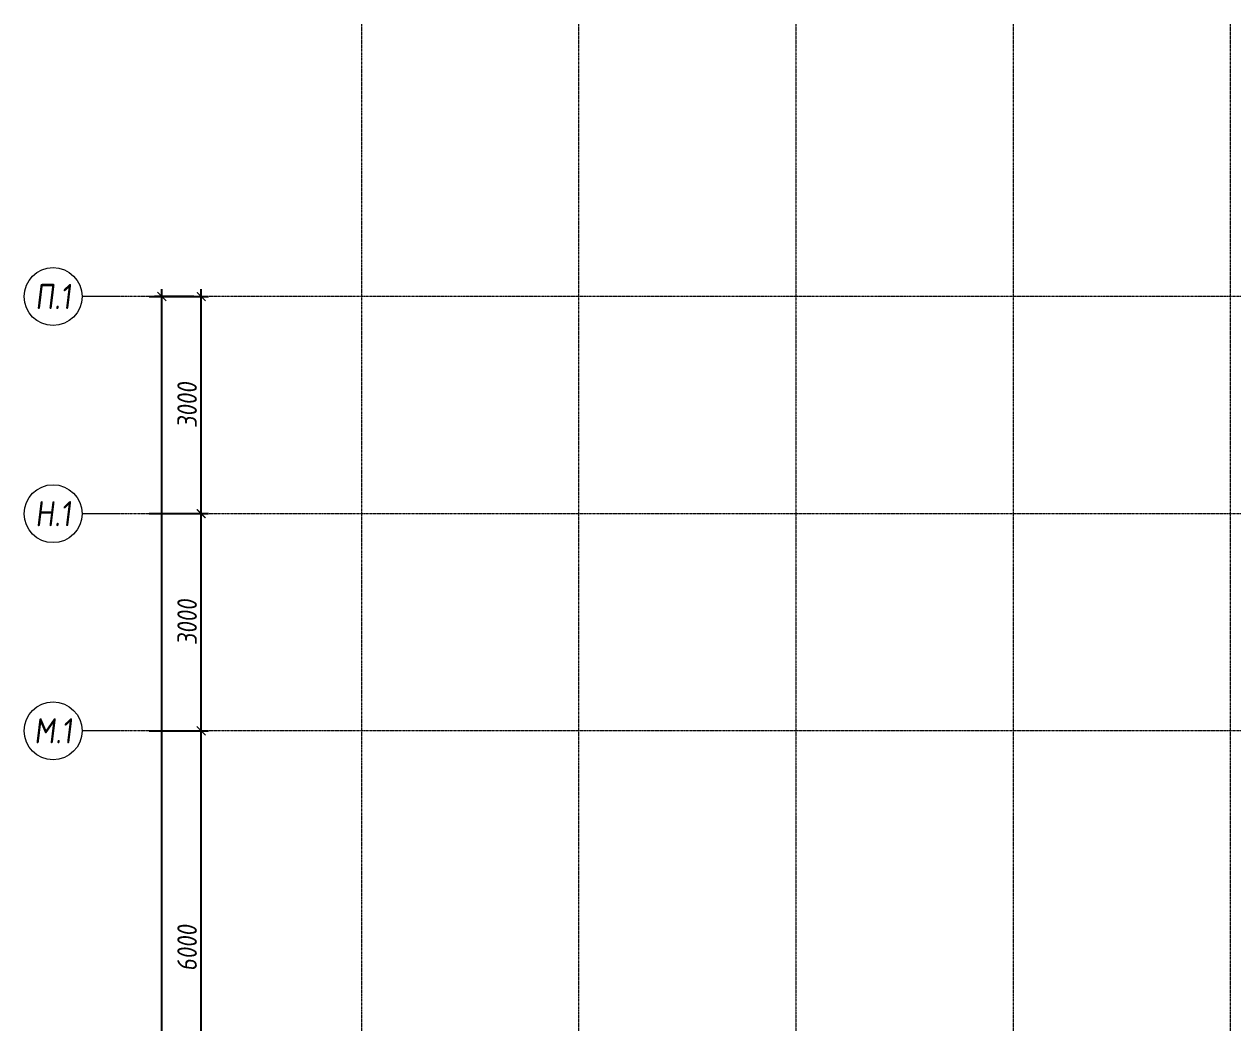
# Model space of a CAD drawing. Header units: millimetres. Extents: x -233751 to 529254, y -907864 to 285890.
# Drawn here: x -87953 to -71245, y -79447 to -65637 of the extents above; entities that cross this region are included whole.
import ezdxf
from ezdxf.enums import TextEntityAlignment as Align

# ---------------------------------------------------------------- set-up
doc = ezdxf.new("R2010")
doc.units = ezdxf.units.MM
doc.linetypes.add('осевая', pattern=[2, 1.25, -0.25, 0.25, -0.25])
doc.layers.get('0').update_dxf_attribs({"lineweight": 30})
doc.layers.get('Defpoints').update_dxf_attribs({"lineweight": 0})
doc.layers.add('КР_Оси', color=7, linetype='Continuous', lineweight=5)
doc.styles.add('ISOCPEUR', font='isocpeur.ttf', dxfattribs={"width": 0.85, "oblique": 7})
doc.dimstyles.new('R_100', dxfattribs={"dimtxt": 270, "dimasz": 120, "dimexe": 100, "dimexo": 100, "dimgap": 60, "dimtad": 1, "dimdec": 0, "dimrnd": 5, "dimzin": 0, "dimdsep": 46, "dimtxsty": 'ISOCPEUR', "dimblk": 'ARCHTICK', "dimcen": 0, "dimdle": 100, "dimclrd": 256, "dimclre": 256, "dimclrt": 256, "dimadec": 0, "dimazin": 0, "dimtfac": 2, "dimtdec": 0, "dimtmove": 0, "dimatfit": 3, "dimfxl": 1, "dimtvp": 3, "dimtfill": 1, "dimtolj": 1, "dimtzin": 0, "dimarcsym": 0})

# ---------------------------------------------------------------- blocks, each defined once
blk = doc.blocks.new('*U2154')
at = {"color": 0, "linetype": 'Continuous', "lineweight": -2}
blk.add_line((-71487, 0), (-71987, 0), dxfattribs=at)
at = {"color": 0, "linetype": 'ByBlock', "lineweight": -2, "ltscale": 10}
blk.add_line((0, 0), (-71487, 0), dxfattribs=at)
at = {"color": 0, "linetype": 'Continuous', "lineweight": -2}
blk.add_circle((-72387, 0), 400, dxfattribs=at)
at = {"color": 0, "linetype": 'Continuous', "lineweight": -2, "style": 'ISOCPEUR', "oblique": 7, "width": 0.856383}
blk.add_text('М.1', height=347.4, dxfattribs=at).set_placement((-72387, 0), align=Align.MIDDLE_CENTER)
blk = doc.blocks.new('*U2155')
at = {"color": 0, "linetype": 'Continuous', "lineweight": -2}
blk.add_line((-71487, 0), (-71987, 0), dxfattribs=at)
at = {"color": 0, "linetype": 'ByBlock', "lineweight": -2, "ltscale": 10}
blk.add_line((0, 0), (-71487, 0), dxfattribs=at)
at = {"color": 0, "linetype": 'Continuous', "lineweight": -2}
blk.add_circle((-72387, 0), 400, dxfattribs=at)
at = {"color": 0, "linetype": 'Continuous', "lineweight": -2, "style": 'ISOCPEUR', "oblique": 7, "width": 0.856383}
blk.add_text('Н.1', height=347.4, dxfattribs=at).set_placement((-72387, 0), align=Align.MIDDLE_CENTER)
blk = doc.blocks.new('*U2156')
at = {"color": 0, "linetype": 'Continuous', "lineweight": -2}
blk.add_line((-71487, 0), (-71987, 0), dxfattribs=at)
at = {"color": 0, "linetype": 'ByBlock', "lineweight": -2, "ltscale": 10}
blk.add_line((0, 0), (-71487, 0), dxfattribs=at)
at = {"color": 0, "linetype": 'Continuous', "lineweight": -2}
blk.add_circle((-72387, 0), 400, dxfattribs=at)
at = {"color": 0, "linetype": 'Continuous', "lineweight": -2, "style": 'ISOCPEUR', "oblique": 7, "width": 0.856383}
blk.add_text('П.1', height=347.4, dxfattribs=at).set_placement((-72387, 0), align=Align.MIDDLE_CENTER)
blk = doc.blocks.new('*U2157')
at = {"color": 0, "linetype": 'ByBlock', "lineweight": -2, "ltscale": 10}
blk.add_line((0, 0), (0, -53278), dxfattribs=at)
blk = doc.blocks.new('*U2158')
at = {"color": 0, "linetype": 'ByBlock', "lineweight": -2, "ltscale": 10}
blk.add_line((0, 0), (0, -53278), dxfattribs=at)
blk = doc.blocks.new('*U2159')
at = {"color": 0, "linetype": 'ByBlock', "lineweight": -2, "ltscale": 10}
blk.add_line((0, 0), (0, -53278), dxfattribs=at)
blk = doc.blocks.new('*U2160')
at = {"color": 0, "linetype": 'ByBlock', "lineweight": -2, "ltscale": 10}
blk.add_line((0, 0), (0, -53278), dxfattribs=at)
blk = doc.blocks.new('*U2161')
at = {"color": 0, "linetype": 'ByBlock', "lineweight": -2, "ltscale": 10}
blk.add_line((0, 0), (0, -53278), dxfattribs=at)
blk = doc.blocks.new('_ArchTick')
at = {"color": 0, "linetype": 'ByBlock', "const_width": 0.15}
blk.add_lwpolyline([(-0.5, -0.5), (0.5, 0.5)], dxfattribs=at)
blk = doc.blocks.new('*D822')
at = {"layer": 'Defpoints', "color": 0, "transparency": 16777216}
for p in [(-86328, -75399), (-85508, -75399), (-86328, -81399)]:
    blk.add_point(p, dxfattribs=at)
at = {"layer": 'КР_Оси', "lineweight": -2, "transparency": 16777216}
for p, q in [((-85508, -81499), (-85508, -75299)), ((-86228, -75399), (-85408, -75399)), ((-86228, -81399), (-85408, -81399))]:
    blk.add_line(p, q, dxfattribs=at)
at = {"layer": 'КР_Оси', "lineweight": -2, "transparency": 16777216, "xscale": 120, "yscale": 120, "zscale": 120}
for p, rotation in [((-85508, -75399), 90), ((-85508, -81399), 270)]:
    blk.add_blockref('_ArchTick', p, dxfattribs=dict(at, rotation=rotation))
at = {"layer": 'КР_Оси', "transparency": 16777216, "insert": (-85703, -78399), "char_height": 270, "attachment_point": 5, "rotation": 90, "style": 'ISOCPEUR', "bg_fill": 3, "box_fill_scale": 1.1, "bg_fill_color": 256, "bg_fill_true_color": 13158600, "bg_fill_transparency": 0}
blk.add_mtext('\\A1;6000', dxfattribs=at)
blk = doc.blocks.new('*D823')
at = {"layer": 'Defpoints', "color": 0, "transparency": 16777216}
for p in [(-86328, -72399), (-85508, -72399), (-86328, -75399)]:
    blk.add_point(p, dxfattribs=at)
at = {"layer": 'КР_Оси', "lineweight": -2, "transparency": 16777216}
for p, q in [((-85508, -75499), (-85508, -72299)), ((-86228, -72399), (-85408, -72399)), ((-86228, -75399), (-85408, -75399))]:
    blk.add_line(p, q, dxfattribs=at)
at = {"layer": 'КР_Оси', "lineweight": -2, "transparency": 16777216, "xscale": 120, "yscale": 120, "zscale": 120}
for p, rotation in [((-85508, -72399), 90), ((-85508, -75399), 270)]:
    blk.add_blockref('_ArchTick', p, dxfattribs=dict(at, rotation=rotation))
at = {"layer": 'КР_Оси', "transparency": 16777216, "insert": (-85703, -73899), "char_height": 270, "attachment_point": 5, "rotation": 90, "style": 'ISOCPEUR', "bg_fill": 3, "box_fill_scale": 1.1, "bg_fill_color": 256, "bg_fill_true_color": 13158600, "bg_fill_transparency": 0}
blk.add_mtext('\\A1;3000', dxfattribs=at)
blk = doc.blocks.new('*D824')
at = {"layer": 'Defpoints', "color": 0, "transparency": 16777216}
for p in [(-86328, -69399), (-85508, -69399), (-86328, -72399)]:
    blk.add_point(p, dxfattribs=at)
at = {"layer": 'КР_Оси', "lineweight": -2, "transparency": 16777216}
for p, q in [((-85508, -72499), (-85508, -69299)), ((-86228, -69399), (-85408, -69399)), ((-86228, -72399), (-85408, -72399))]:
    blk.add_line(p, q, dxfattribs=at)
at = {"layer": 'КР_Оси', "lineweight": -2, "transparency": 16777216, "xscale": 120, "yscale": 120, "zscale": 120}
for p, rotation in [((-85508, -69399), 90), ((-85508, -72399), 270)]:
    blk.add_blockref('_ArchTick', p, dxfattribs=dict(at, rotation=rotation))
at = {"layer": 'КР_Оси', "transparency": 16777216, "insert": (-85703, -70899), "char_height": 270, "attachment_point": 5, "rotation": 90, "style": 'ISOCPEUR', "bg_fill": 3, "box_fill_scale": 1.1, "bg_fill_color": 256, "bg_fill_true_color": 13158600, "bg_fill_transparency": 0}
blk.add_mtext('\\A1;3000', dxfattribs=at)
blk = doc.blocks.new('*D825')
at = {"layer": 'Defpoints', "color": 0, "transparency": 16777216}
for p in [(-86052, -69399), (-85508, -69399), (-86258, -117314)]:
    blk.add_point(p, dxfattribs=at)
at = {"layer": 'КР_Оси', "lineweight": -2, "transparency": 16777216}
for p, q in [((-86052, -117414), (-86052, -69299)), ((-85608, -69399), (-86152, -69399)), ((-86158, -117314), (-85952, -117314))]:
    blk.add_line(p, q, dxfattribs=at)
at = {"layer": 'КР_Оси', "lineweight": -2, "transparency": 16777216, "xscale": 120, "yscale": 120, "zscale": 120}
for p, rotation in [((-86052, -69399), 90), ((-86052, -117314), 270)]:
    blk.add_blockref('_ArchTick', p, dxfattribs=dict(at, rotation=rotation))
at = {"layer": 'КР_Оси', "transparency": 16777216, "insert": (-86247, -93357), "char_height": 270, "attachment_point": 5, "rotation": 90, "style": 'ISOCPEUR', "bg_fill": 3, "box_fill_scale": 1.1, "bg_fill_color": 256, "bg_fill_true_color": 13158600, "bg_fill_transparency": 0}
blk.add_mtext('\\A1;47915', dxfattribs=at)

msp = doc.modelspace()

# ---------------------------------------------------------------- block references
at = {"layer": 'КР_Оси', "linetype": 'осевая'}
for name, p in [('*U2157', (-83294.5, -65636.9)), ('*U2158', (-80294.5, -65636.9)), ('*U2159', (-77294.5, -65636.9)), ('*U2160', (-74294.5, -65636.9)), ('*U2161', (-71294.5, -65636.9)), ('*U2156', (-15166.2, -69399.3)), ('*U2155', (-15166.2, -72399.3)), ('*U2154', (-15166.2, -75399.3))]:
    msp.add_blockref(name, p, dxfattribs=at)

# ---------------------------------------------------------------- next in the draw order: dimensions: what is measured, and where the dimension line sits
at = {"layer": 'КР_Оси'}
dim = msp.add_linear_dim(base=(-85508.4, -75399.3), p1=(-86327.8, -81399.3), p2=(-86327.8, -75399.3), angle=90, dimstyle='R_100', override={"dimpost": '\\X'}, dxfattribs=at)
dim.commit()
dim.dimension.update_dxf_attribs({"geometry": '*D822', "text_midpoint": (-85703.4, -78399.3)})

# ---------------------------------------------------------------- next in the draw order: dimensions: what is measured, and where the dimension line sits
dim = msp.add_linear_dim(base=(-85508.4, -72399.3), p1=(-86327.8, -75399.3), p2=(-86327.8, -72399.3), angle=90, dimstyle='R_100', override={"dimpost": '\\X'}, dxfattribs=at)
dim.commit()
dim.dimension.update_dxf_attribs({"geometry": '*D823', "text_midpoint": (-85703.4, -73899.3)})

# ---------------------------------------------------------------- next in the draw order: dimensions: what is measured, and where the dimension line sits
dim = msp.add_linear_dim(base=(-85508.4, -69399.3), p1=(-86327.8, -72399.3), p2=(-86327.8, -69399.3), angle=90, dimstyle='R_100', override={"dimpost": '\\X'}, dxfattribs=at)
dim.commit()
dim.dimension.update_dxf_attribs({"geometry": '*D824', "text_midpoint": (-85703.4, -70899.3)})

# ---------------------------------------------------------------- next in the draw order: dimensions: what is measured, and where the dimension line sits
dim = msp.add_linear_dim(base=(-86051.8, -69399.3), p1=(-86258.4, -117314.3), p2=(-85508.4, -69399.3), angle=90, dimstyle='R_100', override={"dimpost": '\\X'}, dxfattribs=at)
dim.commit()
dim.dimension.update_dxf_attribs({"geometry": '*D825', "text_midpoint": (-86246.8, -93356.8)})

doc.saveas('drawing.dxf')
